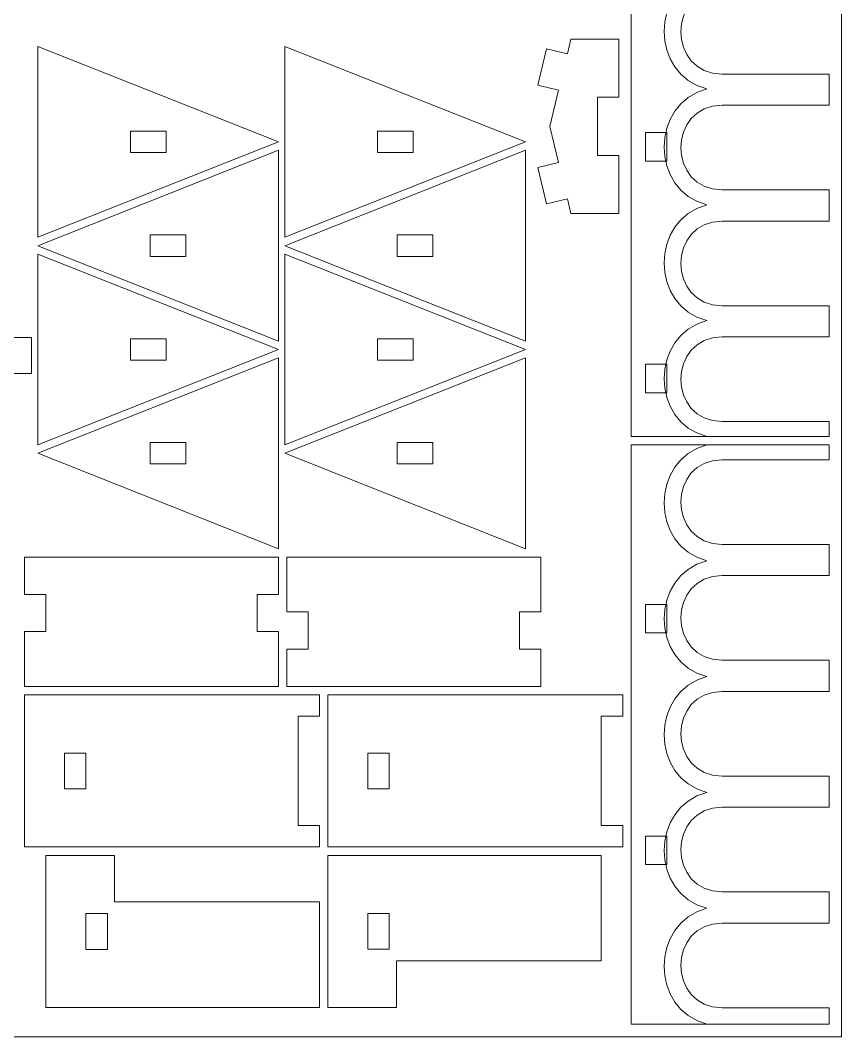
# Model space of a CAD drawing. Header units: millimetres. Extents: x -824 to 903, y -527 to 785.
# Drawn here: x -492.4 to -377.4, y -66 to 76.2 of the extents above; entities that cross this region are included whole.
import ezdxf

# ---------------------------------------------------------------- set-up
doc = ezdxf.new("R2010")
doc.units = ezdxf.units.MM
doc.header["$MEASUREMENT"] = 0
doc.layers.add('Camada 1', color=7, linetype='Continuous')

msp = doc.modelspace()

# ---------------------------------------------------------------- linework, layer by layer
at = {"layer": 'Camada 1', "color": 250, "lineweight": 9}
for points, knots in [([(-377.4349, -66.0493), (-377.4349, -66.0493), (-377.4349, 186.4518), (-377.4349, 186.4518), (-377.4349, 186.4518), (-377.4349, 186.4518), (-599.1031, 186.4518), (-599.1031, 186.4518), (-599.1031, 186.4518), (-599.1031, 186.4518), (-599.1031, -66.0493), (-599.1031, -66.0493), (-599.1031, -66.0493), (-599.1031, -66.0493), (-377.4349, -66.0493), (-377.4349, -66.0493)], [0, 0, 0, 0, 0.2, 0.2, 0.2, 0.2, 0.4, 0.4, 0.4, 0.4, 0.6, 0.6, 0.6, 0.6, 1, 1, 1, 1]), ([(-542.5745, 58.0436), (-542.5745, 58.0436), (-542.5745, 61.0374), (-542.5745, 61.0374), (-542.5745, 61.0374), (-542.5745, 61.0374), (-571.017, 61.0374), (-571.017, 61.0374), (-571.017, 61.0374), (-571.017, 61.0374), (-571.017, 58.0436), (-571.017, 58.0436), (-571.017, 58.0436), (-571.017, 58.0436), (-575.0088, 58.0436), (-575.0088, 58.0436), (-575.0088, 58.0436), (-575.0088, 58.0436), (-575.0088, 61.0374), (-575.0088, 61.0374), (-575.0088, 61.0374), (-575.0088, 61.0374), (-597.3387, 61.0374), (-597.3387, 61.0374), (-597.3387, 61.0374), (-597.3387, 61.0374), (-597.3387, 74.9939), (-597.3387, 74.9939), (-597.3387, 74.9939), (-597.3387, 74.9939), (-575.0088, 74.9939), (-575.0088, 74.9939), (-575.0088, 74.9939), (-575.0088, 74.9939), (-575.0088, 77.9877), (-575.0088, 77.9877), (-575.0088, 77.9877), (-575.0088, 77.9877), (-571.017, 77.9877), (-571.017, 77.9877), (-571.017, 77.9877), (-571.017, 77.9877), (-571.017, 74.9939), (-571.017, 74.9939), (-571.017, 74.9939), (-571.017, 74.9939), (-542.5745, 74.9939), (-542.5745, 74.9939), (-542.5745, 74.9939), (-542.5745, 74.9939), (-542.5745, 77.9877), (-542.5745, 77.9877), (-542.5745, 77.9877), (-542.5745, 77.9877), (-538.5828, 77.9877), (-538.5828, 77.9877), (-538.5828, 77.9877), (-538.5828, 77.9877), (-538.5828, 74.9939), (-538.5828, 74.9939), (-538.5828, 74.9939), (-538.5828, 74.9939), (-516.253, 74.9939), (-516.253, 74.9939), (-516.253, 74.9939), (-516.253, 74.9939), (-516.253, 81.8269), (-516.253, 81.8269), (-516.253, 81.8269), (-516.253, 81.8269), (-519.2469, 81.8269), (-519.2469, 81.8269), (-519.2469, 81.8269), (-519.2469, 81.8269), (-519.2469, 84.8208), (-519.2469, 84.8208), (-519.2469, 84.8208), (-519.2469, 84.8208), (-516.253, 84.8208), (-516.253, 84.8208), (-516.253, 84.8208), (-516.253, 84.8208), (-516.253, 88.66), (-516.253, 88.66), (-516.253, 88.66), (-516.253, 88.66), (-522.8128, 88.66), (-522.8128, 88.66), (-522.8128, 88.66), (-522.8128, 88.66), (-519.9902, 91.4826), (-519.9902, 91.4826), (-519.9902, 91.4826), (-519.9902, 91.4826), (-522.107, 93.5995), (-522.107, 93.5995), (-522.107, 93.5995), (-522.107, 93.5995), (-522.8128, 92.8939), (-522.8128, 92.8939), (-522.8128, 92.8939), (-522.8128, 92.8939), (-543.7036, 113.7848), (-543.7036, 113.7848), (-543.7036, 113.7848), (-543.7036, 113.7848), (-537.9478, 119.5406), (-537.9478, 119.5406), (-537.9478, 119.5406), (-537.9478, 119.5406), (-540.0649, 121.6576), (-540.0649, 121.6576), (-540.0649, 121.6576), (-540.0649, 121.6576), (-547.9375, 113.7848), (-547.9375, 113.7848), (-547.9375, 113.7848), (-547.9375, 113.7848), (-551.3911, 117.2382), (-551.3911, 117.2382), (-551.3911, 117.2382), (-551.3911, 117.2382), (-549.2742, 119.355), (-549.2742, 119.355), (-549.2742, 119.355), (-549.2742, 119.355), (-582.5561, 152.6371), (-582.5561, 152.6371), (-582.5561, 152.6371), (-582.5561, 152.6371), (-584.6728, 150.5203), (-584.6728, 150.5203), (-584.6728, 150.5203), (-584.6728, 150.5203), (-588.1264, 153.9737), (-588.1264, 153.9737), (-588.1264, 153.9737), (-588.1264, 153.9737), (-586.0095, 156.0906), (-586.0095, 156.0906), (-586.0095, 156.0906), (-586.0095, 156.0906), (-595.3128, 165.3939), (-595.3128, 165.3939), (-595.3128, 165.3939), (-595.3128, 165.3939), (-578.0452, 182.6613), (-578.0452, 182.6613), (-578.0452, 182.6613), (-578.0452, 182.6613), (-568.7421, 173.3581), (-568.7421, 173.3581), (-568.7421, 173.3581), (-568.7421, 173.3581), (-566.6251, 175.4749), (-566.6251, 175.4749), (-566.6251, 175.4749), (-566.6251, 175.4749), (-563.1716, 172.0216), (-563.1716, 172.0216), (-563.1716, 172.0216), (-563.1716, 172.0216), (-565.2884, 169.9047), (-565.2884, 169.9047), (-565.2884, 169.9047), (-565.2884, 169.9047), (-532.0067, 136.6227), (-532.0067, 136.6227), (-532.0067, 136.6227), (-532.0067, 136.6227), (-529.8898, 138.7394), (-529.8898, 138.7394), (-529.8898, 138.7394), (-529.8898, 138.7394), (-526.4363, 135.2861), (-526.4363, 135.2861), (-526.4363, 135.2861), (-526.4363, 135.2861), (-534.309, 127.4134), (-534.309, 127.4134), (-534.309, 127.4134), (-534.309, 127.4134), (-532.1921, 125.2964), (-532.1921, 125.2964), (-532.1921, 125.2964), (-532.1921, 125.2964), (-526.4363, 131.0522), (-526.4363, 131.0522), (-526.4363, 131.0522), (-526.4363, 131.0522), (-505.5452, 110.1613), (-505.5452, 110.1613), (-505.5452, 110.1613), (-505.5452, 110.1613), (-506.251, 109.4556), (-506.251, 109.4556), (-506.251, 109.4556), (-506.251, 109.4556), (-504.1339, 107.3387), (-504.1339, 107.3387), (-504.1339, 107.3387), (-504.1339, 107.3387), (-501.3114, 110.1613), (-501.3114, 110.1613), (-501.3114, 110.1613), (-501.3114, 110.1613), (-501.3114, 103.6015), (-501.3114, 103.6015), (-501.3114, 103.6015), (-501.3114, 103.6015), (-497.4722, 103.6015), (-497.4722, 103.6015), (-497.4722, 103.6015), (-497.4722, 103.6015), (-497.4722, 106.5954), (-497.4722, 106.5954), (-497.4722, 106.5954), (-497.4722, 106.5954), (-494.4783, 106.5954), (-494.4783, 106.5954), (-494.4783, 106.5954), (-494.4783, 106.5954), (-494.4783, 103.6015), (-494.4783, 103.6015), (-494.4783, 103.6015), (-494.4783, 103.6015), (-487.6452, 103.6015), (-487.6452, 103.6015), (-487.6452, 103.6015), (-487.6452, 103.6015), (-487.6452, 109.7142), (-487.6452, 109.7142), (-487.6452, 109.7142), (-487.6452, 109.7142), (-490.6391, 109.7142), (-490.6391, 109.7142), (-490.6391, 109.7142), (-490.6391, 109.7142), (-490.6391, 113.706), (-490.6391, 113.706), (-490.6391, 113.706), (-490.6391, 113.706), (-487.6452, 113.706), (-487.6452, 113.706), (-487.6452, 113.706), (-487.6452, 113.706), (-487.6452, 142.1484), (-487.6452, 142.1484), (-487.6452, 142.1484), (-487.6452, 142.1484), (-490.6391, 142.1484), (-490.6391, 142.1484), (-490.6391, 142.1484), (-490.6391, 142.1484), (-490.6391, 146.1402), (-490.6391, 146.1402), (-490.6391, 146.1402), (-490.6391, 146.1402), (-487.6452, 146.1402), (-487.6452, 146.1402), (-487.6452, 146.1402), (-487.6452, 146.1402), (-487.6452, 174.5827), (-487.6452, 174.5827), (-487.6452, 174.5827), (-487.6452, 174.5827), (-490.6391, 174.5827), (-490.6391, 174.5827), (-490.6391, 174.5827), (-490.6391, 174.5827), (-490.6391, 178.5744), (-490.6391, 178.5744), (-490.6391, 178.5744), (-490.6391, 178.5744), (-487.6452, 178.5744), (-487.6452, 178.5744), (-487.6452, 178.5744), (-487.6452, 178.5744), (-487.6452, 184.6871), (-487.6452, 184.6871), (-487.6452, 184.6871), (-487.6452, 184.6871), (-473.9792, 184.6871), (-473.9792, 184.6871), (-473.9792, 184.6871), (-473.9792, 184.6871), (-473.9792, 178.5744), (-473.9792, 178.5744), (-473.9792, 178.5744), (-473.9792, 178.5744), (-470.9854, 178.5744), (-470.9854, 178.5744), (-470.9854, 178.5744), (-470.9854, 178.5744), (-470.9854, 174.5827), (-470.9854, 174.5827), (-470.9854, 174.5827), (-470.9854, 174.5827), (-473.9792, 174.5827), (-473.9792, 174.5827), (-473.9792, 174.5827), (-473.9792, 174.5827), (-473.9792, 146.1402), (-473.9792, 146.1402), (-473.9792, 146.1402), (-473.9792, 146.1402), (-470.9854, 146.1402), (-470.9854, 146.1402), (-470.9854, 146.1402), (-470.9854, 146.1402), (-470.9854, 142.1484), (-470.9854, 142.1484), (-470.9854, 142.1484), (-470.9854, 142.1484), (-473.9792, 142.1484), (-473.9792, 142.1484), (-473.9792, 142.1484), (-473.9792, 142.1484), (-473.9792, 113.706), (-473.9792, 113.706), (-473.9792, 113.706), (-473.9792, 113.706), (-470.9854, 113.706), (-470.9854, 113.706), (-470.9854, 113.706), (-470.9854, 113.706), (-470.9854, 109.7142), (-470.9854, 109.7142), (-470.9854, 109.7142), (-470.9854, 109.7142), (-473.9792, 109.7142), (-473.9792, 109.7142), (-473.9792, 109.7142), (-473.9792, 109.7142), (-473.9792, 87.3844), (-473.9792, 87.3844), (-473.9792, 87.3844), (-473.9792, 87.3844), (-500.0358, 87.3844), (-500.0358, 87.3844), (-500.0358, 87.3844), (-500.0358, 87.3844), (-500.0358, 61.0374), (-500.0358, 61.0374), (-500.0358, 61.0374), (-500.0358, 61.0374), (-506.1487, 61.0374), (-506.1487, 61.0374), (-506.1487, 61.0374), (-506.1487, 61.0374), (-506.1487, 58.0436), (-506.1487, 58.0436), (-506.1487, 58.0436), (-506.1487, 58.0436), (-510.1403, 58.0436), (-510.1403, 58.0436), (-510.1403, 58.0436), (-510.1403, 58.0436), (-510.1403, 61.0374), (-510.1403, 61.0374), (-510.1403, 61.0374), (-510.1403, 61.0374), (-538.5828, 61.0374), (-538.5828, 61.0374), (-538.5828, 61.0374), (-538.5828, 61.0374), (-538.5828, 58.0436), (-538.5828, 58.0436), (-538.5828, 58.0436), (-538.5828, 58.0436), (-542.5745, 58.0436), (-542.5745, 58.0436)], [0, 0, 0, 0, 0.0106383, 0.0106383, 0.0106383, 0.0106383, 0.0212766, 0.0212766, 0.0212766, 0.0212766, 0.03191489, 0.03191489, 0.03191489, 0.03191489, 0.04255319, 0.04255319, 0.04255319, 0.04255319, 0.05319149, 0.05319149, 0.05319149, 0.05319149, 0.06382979, 0.06382979, 0.06382979, 0.06382979, 0.07446809, 0.07446809, 0.07446809, 0.07446809, 0.08510638, 0.08510638, 0.08510638, 0.08510638, 0.09574468, 0.09574468, 0.09574468, 0.09574468, 0.10638298, 0.10638298, 0.10638298, 0.10638298, 0.11702128, 0.11702128, 0.11702128, 0.11702128, 0.12765957, 0.12765957, 0.12765957, 0.12765957, 0.13829787, 0.13829787, 0.13829787, 0.13829787, 0.14893617, 0.14893617, 0.14893617, 0.14893617, 0.15957447, 0.15957447, 0.15957447, 0.15957447, 0.17021277, 0.17021277, 0.17021277, 0.17021277, 0.18085106, 0.18085106, 0.18085106, 0.18085106, 0.19148936, 0.19148936, 0.19148936, 0.19148936, 0.20212766, 0.20212766, 0.20212766, 0.20212766, 0.21276596, 0.21276596, 0.21276596, 0.21276596, 0.22340426, 0.22340426, 0.22340426, 0.22340426, 0.23404255, 0.23404255, 0.23404255, 0.23404255, 0.24468085, 0.24468085, 0.24468085, 0.24468085, 0.25531915, 0.25531915, 0.25531915, 0.25531915, 0.26595745, 0.26595745, 0.26595745, 0.26595745, 0.27659574, 0.27659574, 0.27659574, 0.27659574, 0.28723404, 0.28723404, 0.28723404, 0.28723404, 0.29787234, 0.29787234, 0.29787234, 0.29787234, 0.30851064, 0.30851064, 0.30851064, 0.30851064, 0.31914894, 0.31914894, 0.31914894, 0.31914894, 0.32978723, 0.32978723, 0.32978723, 0.32978723, 0.34042553, 0.34042553, 0.34042553, 0.34042553, 0.35106383, 0.35106383, 0.35106383, 0.35106383, 0.36170213, 0.36170213, 0.36170213, 0.36170213, 0.37234043, 0.37234043, 0.37234043, 0.37234043, 0.38297872, 0.38297872, 0.38297872, 0.38297872, 0.39361702, 0.39361702, 0.39361702, 0.39361702, 0.40425532, 0.40425532, 0.40425532, 0.40425532, 0.41489362, 0.41489362, 0.41489362, 0.41489362, 0.42553191, 0.42553191, 0.42553191, 0.42553191, 0.43617021, 0.43617021, 0.43617021, 0.43617021, 0.44680851, 0.44680851, 0.44680851, 0.44680851, 0.45744681, 0.45744681, 0.45744681, 0.45744681, 0.46808511, 0.46808511, 0.46808511, 0.46808511, 0.4787234, 0.4787234, 0.4787234, 0.4787234, 0.4893617, 0.4893617, 0.4893617, 0.4893617, 0.5, 0.5, 0.5, 0.5, 0.5106383, 0.5106383, 0.5106383, 0.5106383, 0.5212766, 0.5212766, 0.5212766, 0.5212766, 0.53191489, 0.53191489, 0.53191489, 0.53191489, 0.54255319, 0.54255319, 0.54255319, 0.54255319, 0.55319149, 0.55319149, 0.55319149, 0.55319149, 0.56382979, 0.56382979, 0.56382979, 0.56382979, 0.57446809, 0.57446809, 0.57446809, 0.57446809, 0.58510638, 0.58510638, 0.58510638, 0.58510638, 0.59574468, 0.59574468, 0.59574468, 0.59574468, 0.60638298, 0.60638298, 0.60638298, 0.60638298, 0.61702128, 0.61702128, 0.61702128, 0.61702128, 0.62765957, 0.62765957, 0.62765957, 0.62765957, 0.63829787, 0.63829787, 0.63829787, 0.63829787, 0.64893617, 0.64893617, 0.64893617, 0.64893617, 0.65957447, 0.65957447, 0.65957447, 0.65957447, 0.67021277, 0.67021277, 0.67021277, 0.67021277, 0.68085106, 0.68085106, 0.68085106, 0.68085106, 0.69148936, 0.69148936, 0.69148936, 0.69148936, 0.70212766, 0.70212766, 0.70212766, 0.70212766, 0.71276596, 0.71276596, 0.71276596, 0.71276596, 0.72340426, 0.72340426, 0.72340426, 0.72340426, 0.73404255, 0.73404255, 0.73404255, 0.73404255, 0.74468085, 0.74468085, 0.74468085, 0.74468085, 0.75531915, 0.75531915, 0.75531915, 0.75531915, 0.76595745, 0.76595745, 0.76595745, 0.76595745, 0.77659574, 0.77659574, 0.77659574, 0.77659574, 0.78723404, 0.78723404, 0.78723404, 0.78723404, 0.79787234, 0.79787234, 0.79787234, 0.79787234, 0.80851064, 0.80851064, 0.80851064, 0.80851064, 0.81914894, 0.81914894, 0.81914894, 0.81914894, 0.82978723, 0.82978723, 0.82978723, 0.82978723, 0.84042553, 0.84042553, 0.84042553, 0.84042553, 0.85106383, 0.85106383, 0.85106383, 0.85106383, 0.86170213, 0.86170213, 0.86170213, 0.86170213, 0.87234043, 0.87234043, 0.87234043, 0.87234043, 0.88297872, 0.88297872, 0.88297872, 0.88297872, 0.89361702, 0.89361702, 0.89361702, 0.89361702, 0.90425532, 0.90425532, 0.90425532, 0.90425532, 0.91489362, 0.91489362, 0.91489362, 0.91489362, 0.92553191, 0.92553191, 0.92553191, 0.92553191, 0.93617021, 0.93617021, 0.93617021, 0.93617021, 0.94680851, 0.94680851, 0.94680851, 0.94680851, 0.95744681, 0.95744681, 0.95744681, 0.95744681, 0.96808511, 0.96808511, 0.96808511, 0.96808511, 0.9787234, 0.9787234, 0.9787234, 0.9787234, 1, 1, 1, 1]), ([(-394.1684, 31.9107), (-394.1684, 31.9107), (-379.1994, 31.9107), (-379.1994, 31.9107), (-379.1994, 31.9107), (-379.1994, 31.9107), (-379.1994, 36.2768), (-379.1994, 36.2768), (-379.1994, 36.2768), (-379.1994, 36.2768), (-394.1684, 36.2768), (-394.1684, 36.2768), (-394.1684, 36.2768), (-401.843, 36.2768), (-401.8426, 48.1277), (-394.1684, 48.1277), (-394.1684, 48.1277), (-394.1684, 48.1277), (-379.1994, 48.1277), (-379.1994, 48.1277), (-379.1994, 48.1277), (-379.1994, 48.1277), (-379.1994, 52.4939), (-379.1994, 52.4939), (-379.1994, 52.4939), (-379.1994, 52.4939), (-394.1684, 52.4939), (-394.1684, 52.4939), (-394.1684, 52.4939), (-401.8429, 52.4939), (-401.8429, 64.3449), (-394.1684, 64.3449), (-394.1684, 64.3449), (-394.1684, 64.3449), (-379.1994, 64.3449), (-379.1994, 64.3449), (-379.1994, 64.3449), (-379.1994, 64.3449), (-379.1994, 68.711), (-379.1994, 68.711), (-379.1994, 68.711), (-379.1994, 68.711), (-394.1684, 68.711), (-394.1684, 68.711), (-394.1684, 68.711), (-401.8428, 68.711), (-401.8429, 80.562), (-394.1684, 80.562), (-394.1684, 80.562), (-394.1684, 80.562), (-379.1994, 80.562), (-379.1994, 80.562), (-379.1994, 80.562), (-379.1994, 80.562), (-379.1994, 84.9282), (-379.1994, 84.9282), (-379.1994, 84.9282), (-379.1994, 84.9282), (-394.1684, 84.9282), (-394.1684, 84.9282), (-394.1684, 84.9282), (-401.843, 84.9282), (-401.8426, 96.7791), (-394.1684, 96.7791), (-394.1684, 96.7791), (-394.1684, 96.7791), (-379.1994, 96.7791), (-379.1994, 96.7791), (-379.1994, 96.7791), (-379.1994, 96.7791), (-379.1994, 99.0662), (-379.1994, 99.0662), (-379.1994, 99.0662), (-379.1994, 99.0662), (-406.8961, 99.0662), (-406.8961, 99.0662), (-406.8961, 99.0662), (-406.8961, 99.0662), (-406.8961, 17.9806), (-406.8961, 17.9806), (-406.8961, 17.9806), (-406.8961, 17.9806), (-379.1994, 17.9806), (-379.1994, 17.9806), (-379.1994, 17.9806), (-379.1994, 17.9806), (-379.1994, 20.0597), (-379.1994, 20.0597), (-379.1994, 20.0597), (-379.1994, 20.0597), (-394.1684, 20.0597), (-394.1684, 20.0597), (-394.1684, 20.0597), (-401.8428, 20.0597), (-401.8428, 31.9107), (-394.1684, 31.9107)], [0, 0, 0, 0, 0.04, 0.04, 0.04, 0.04, 0.08, 0.08, 0.08, 0.08, 0.12, 0.12, 0.12, 0.12, 0.16, 0.16, 0.16, 0.16, 0.2, 0.2, 0.2, 0.2, 0.24, 0.24, 0.24, 0.24, 0.28, 0.28, 0.28, 0.28, 0.32, 0.32, 0.32, 0.32, 0.36, 0.36, 0.36, 0.36, 0.4, 0.4, 0.4, 0.4, 0.44, 0.44, 0.44, 0.44, 0.48, 0.48, 0.48, 0.48, 0.52, 0.52, 0.52, 0.52, 0.56, 0.56, 0.56, 0.56, 0.6, 0.6, 0.6, 0.6, 0.64, 0.64, 0.64, 0.64, 0.68, 0.68, 0.68, 0.68, 0.72, 0.72, 0.72, 0.72, 0.76, 0.76, 0.76, 0.76, 0.8, 0.8, 0.8, 0.8, 0.84, 0.84, 0.84, 0.84, 0.88, 0.88, 0.88, 0.88, 0.92, 0.92, 0.92, 0.92, 1, 1, 1, 1]), ([(-489.9084, 72.5754), (-489.9084, 72.5754), (-489.9084, 45.8647), (-489.9084, 45.8647), (-489.9084, 45.8647), (-489.9084, 45.8647), (-456.2364, 59.22), (-456.2364, 59.22), (-456.2364, 59.22), (-456.2364, 59.22), (-489.9084, 72.5754), (-489.9084, 72.5754)], [0, 0, 0, 0, 0.25, 0.25, 0.25, 0.25, 0.5, 0.5, 0.5, 0.5, 1, 1, 1, 1]), ([(-455.353, 72.5754), (-455.353, 72.5754), (-455.353, 45.8647), (-455.353, 45.8647), (-455.353, 45.8647), (-455.353, 45.8647), (-421.681, 59.22), (-421.681, 59.22), (-421.681, 59.22), (-421.681, 59.22), (-455.353, 72.5754), (-455.353, 72.5754)], [0, 0, 0, 0, 0.25, 0.25, 0.25, 0.25, 0.5, 0.5, 0.5, 0.5, 1, 1, 1, 1]), ([(-408.6189, 73.5988), (-408.6189, 73.5988), (-408.6189, 65.4588), (-408.6189, 65.4588), (-408.6189, 65.4588), (-408.6189, 65.4588), (-411.6126, 65.4589), (-411.6126, 65.4589), (-411.6126, 65.4589), (-411.6126, 65.4589), (-411.6126, 57.3189), (-411.6126, 57.3189), (-411.6126, 57.3189), (-411.6126, 57.3189), (-408.6189, 57.3189), (-408.6189, 57.3189), (-408.6189, 57.3189), (-408.6189, 57.3189), (-408.6189, 49.1789), (-408.6189, 49.1789), (-408.6189, 49.1789), (-412.4857, 49.1789), (-413.431, 49.1789), (-415.3139, 49.1789), (-415.3139, 49.1789), (-415.3139, 49.1789), (-415.8178, 51.253), (-415.8178, 51.253), (-415.8178, 51.253), (-415.8178, 51.253), (-418.727, 50.5462), (-418.727, 50.5462), (-418.727, 50.5462), (-418.727, 50.5462), (-419.9582, 55.6142), (-419.9582, 55.6142), (-419.9582, 55.6142), (-419.9582, 55.6142), (-417.049, 56.3209), (-417.049, 56.3209), (-417.049, 56.3209), (-417.049, 56.3209), (-418.2802, 61.3888), (-418.2802, 61.3888), (-418.2802, 61.3888), (-418.2802, 61.3888), (-417.049, 66.4568), (-417.049, 66.4568), (-417.049, 66.4568), (-417.049, 66.4568), (-419.9582, 67.1635), (-419.9582, 67.1635), (-419.9582, 67.1635), (-419.9582, 67.1635), (-418.727, 72.2314), (-418.727, 72.2314), (-418.727, 72.2314), (-418.727, 72.2314), (-415.8177, 71.5247), (-415.8177, 71.5247), (-415.8177, 71.5247), (-415.8177, 71.5247), (-415.3138, 73.5988), (-415.3138, 73.5988), (-415.3138, 73.5988), (-413.4269, 73.5988), (-412.4992, 73.5988), (-408.6189, 73.5988)], [0, 0, 0, 0, 0.05555556, 0.05555556, 0.05555556, 0.05555556, 0.11111111, 0.11111111, 0.11111111, 0.11111111, 0.16666667, 0.16666667, 0.16666667, 0.16666667, 0.22222222, 0.22222222, 0.22222222, 0.22222222, 0.27777778, 0.27777778, 0.27777778, 0.27777778, 0.33333333, 0.33333333, 0.33333333, 0.33333333, 0.38888889, 0.38888889, 0.38888889, 0.38888889, 0.44444444, 0.44444444, 0.44444444, 0.44444444, 0.5, 0.5, 0.5, 0.5, 0.55555556, 0.55555556, 0.55555556, 0.55555556, 0.61111111, 0.61111111, 0.61111111, 0.61111111, 0.66666667, 0.66666667, 0.66666667, 0.66666667, 0.72222222, 0.72222222, 0.72222222, 0.72222222, 0.77777778, 0.77777778, 0.77777778, 0.77777778, 0.83333333, 0.83333333, 0.83333333, 0.83333333, 0.88888889, 0.88888889, 0.88888889, 0.88888889, 1, 1, 1, 1]), ([(-476.9354, 60.7169), (-476.9354, 60.7169), (-476.9354, 57.7232), (-476.9354, 57.7232), (-476.9354, 57.7232), (-476.9354, 57.7232), (-471.9456, 57.7232), (-471.9456, 57.7232), (-471.9456, 57.7232), (-471.9456, 57.7232), (-471.9456, 60.7169), (-471.9456, 60.7169), (-471.9456, 60.7169), (-471.9456, 60.7169), (-476.9354, 60.7169), (-476.9354, 60.7169)], [0, 0, 0, 0, 0.2, 0.2, 0.2, 0.2, 0.4, 0.4, 0.4, 0.4, 0.6, 0.6, 0.6, 0.6, 1, 1, 1, 1]), ([(-442.3799, 60.7169), (-442.3799, 60.7169), (-442.3799, 57.7232), (-442.3799, 57.7232), (-442.3799, 57.7232), (-442.3799, 57.7232), (-437.3902, 57.7232), (-437.3902, 57.7232), (-437.3902, 57.7232), (-437.3902, 57.7232), (-437.3902, 60.7169), (-437.3902, 60.7169), (-437.3902, 60.7169), (-437.3902, 60.7169), (-442.3799, 60.7169), (-442.3799, 60.7169)], [0, 0, 0, 0, 0.2, 0.2, 0.2, 0.2, 0.4, 0.4, 0.4, 0.4, 0.6, 0.6, 0.6, 0.6, 1, 1, 1, 1]), ([(-401.9064, 60.5193), (-401.9064, 60.5193), (-404.9002, 60.5193), (-404.9002, 60.5193), (-404.9002, 60.5193), (-404.9002, 60.5193), (-404.9002, 56.5275), (-404.9002, 56.5275), (-404.9002, 56.5275), (-404.9002, 56.5275), (-401.9064, 56.5275), (-401.9064, 56.5275), (-401.9064, 56.5275), (-401.9064, 56.5275), (-401.9064, 60.5193), (-401.9064, 60.5193)], [0, 0, 0, 0, 0.2, 0.2, 0.2, 0.2, 0.4, 0.4, 0.4, 0.4, 0.6, 0.6, 0.6, 0.6, 1, 1, 1, 1]), ([(-548.1941, 26.8262), (-548.1941, 26.8262), (-545.2002, 26.8262), (-545.2002, 26.8262), (-545.2002, 26.8262), (-545.2002, 26.8262), (-545.2002, 18.6727), (-545.2002, 18.6727), (-545.2002, 18.6727), (-545.2002, 18.6727), (-539.4519, 12.9244), (-539.4519, 12.9244), (-539.4519, 12.9244), (-539.4519, 12.9244), (-541.5689, 10.8075), (-541.5689, 10.8075), (-541.5689, 10.8075), (-541.5689, 10.8075), (-538.0235, 7.2621), (-538.0235, 7.2621), (-538.0235, 7.2621), (-538.0235, 7.2621), (-535.9065, 9.379), (-535.9065, 9.379), (-535.9065, 9.379), (-535.9065, 9.379), (-530.1411, 3.6135), (-530.1411, 3.6135), (-530.1411, 3.6135), (-530.1411, 3.6135), (-522.0118, 3.6135), (-522.0118, 3.6135), (-522.0118, 3.6135), (-522.0118, 3.6135), (-522.0118, 0.6197), (-522.0118, 0.6197), (-522.0118, 0.6197), (-522.0118, 0.6197), (-516.9978, 0.6197), (-516.9978, 0.6197), (-516.9978, 0.6197), (-516.9978, 0.6197), (-516.9978, 3.6135), (-516.9978, 3.6135), (-516.9978, 3.6135), (-516.9978, 3.6135), (-508.8443, 3.6135), (-508.8443, 3.6135), (-508.8443, 3.6135), (-508.8443, 3.6135), (-503.0961, 9.3619), (-503.0961, 9.3619), (-503.0961, 9.3619), (-503.0961, 9.3619), (-500.9791, 7.2449), (-500.9791, 7.2449), (-500.9791, 7.2449), (-500.9791, 7.2449), (-497.4337, 10.7903), (-497.4337, 10.7903), (-497.4337, 10.7903), (-497.4337, 10.7903), (-499.5508, 12.9073), (-499.5508, 12.9073), (-499.5508, 12.9073), (-499.5508, 12.9073), (-493.7852, 18.6727), (-493.7852, 18.6727), (-493.7852, 18.6727), (-493.7852, 18.6727), (-493.7852, 26.802), (-493.7852, 26.802), (-493.7852, 26.802), (-493.7852, 26.802), (-490.7915, 26.802), (-490.7915, 26.802), (-490.7915, 26.802), (-490.7915, 26.802), (-490.7915, 31.8159), (-490.7915, 31.8159), (-490.7915, 31.8159), (-490.7915, 31.8159), (-493.7852, 31.8159), (-493.7852, 31.8159), (-493.7852, 31.8159), (-493.7852, 31.8159), (-493.7852, 39.9694), (-493.7852, 39.9694), (-493.7852, 39.9694), (-493.7852, 39.9694), (-499.5335, 45.7176), (-499.5335, 45.7176), (-499.5335, 45.7176), (-499.5335, 45.7176), (-497.4167, 47.8347), (-497.4167, 47.8347), (-497.4167, 47.8347), (-497.4167, 47.8347), (-500.9621, 51.3801), (-500.9621, 51.3801), (-500.9621, 51.3801), (-500.9621, 51.3801), (-503.0789, 49.263), (-503.0789, 49.263), (-503.0789, 49.263), (-503.0789, 49.263), (-508.8443, 55.0284), (-508.8443, 55.0284), (-508.8443, 55.0284), (-508.8443, 55.0284), (-516.9736, 55.0284), (-516.9736, 55.0284), (-516.9736, 55.0284), (-516.9736, 55.0284), (-516.9736, 58.0223), (-516.9736, 58.0223), (-516.9736, 58.0223), (-516.9736, 58.0223), (-521.9876, 58.0223), (-521.9876, 58.0223), (-521.9876, 58.0223), (-521.9876, 58.0223), (-521.9876, 55.0284), (-521.9876, 55.0284), (-521.9876, 55.0284), (-521.9876, 55.0284), (-530.1411, 55.0284), (-530.1411, 55.0284), (-530.1411, 55.0284), (-530.1411, 55.0284), (-535.8894, 49.2802), (-535.8894, 49.2802), (-535.8894, 49.2802), (-535.8894, 49.2802), (-538.0063, 51.3972), (-538.0063, 51.3972), (-538.0063, 51.3972), (-538.0063, 51.3972), (-541.5517, 47.8517), (-541.5517, 47.8517), (-541.5517, 47.8517), (-541.5517, 47.8517), (-539.4348, 45.7348), (-539.4348, 45.7348), (-539.4348, 45.7348), (-539.4348, 45.7348), (-545.2002, 39.9694), (-545.2002, 39.9694), (-545.2002, 39.9694), (-545.2002, 39.9694), (-545.2002, 31.8402), (-545.2002, 31.8402), (-545.2002, 31.8402), (-545.2002, 31.8402), (-548.1941, 31.8402), (-548.1941, 31.8402), (-548.1941, 31.8402), (-548.1941, 31.8402), (-548.1941, 26.8262), (-548.1941, 26.8262)], [0, 0, 0, 0, 0.02439024, 0.02439024, 0.02439024, 0.02439024, 0.04878049, 0.04878049, 0.04878049, 0.04878049, 0.07317073, 0.07317073, 0.07317073, 0.07317073, 0.09756098, 0.09756098, 0.09756098, 0.09756098, 0.12195122, 0.12195122, 0.12195122, 0.12195122, 0.14634146, 0.14634146, 0.14634146, 0.14634146, 0.17073171, 0.17073171, 0.17073171, 0.17073171, 0.19512195, 0.19512195, 0.19512195, 0.19512195, 0.2195122, 0.2195122, 0.2195122, 0.2195122, 0.24390244, 0.24390244, 0.24390244, 0.24390244, 0.26829268, 0.26829268, 0.26829268, 0.26829268, 0.29268293, 0.29268293, 0.29268293, 0.29268293, 0.31707317, 0.31707317, 0.31707317, 0.31707317, 0.34146341, 0.34146341, 0.34146341, 0.34146341, 0.36585366, 0.36585366, 0.36585366, 0.36585366, 0.3902439, 0.3902439, 0.3902439, 0.3902439, 0.41463415, 0.41463415, 0.41463415, 0.41463415, 0.43902439, 0.43902439, 0.43902439, 0.43902439, 0.46341463, 0.46341463, 0.46341463, 0.46341463, 0.48780488, 0.48780488, 0.48780488, 0.48780488, 0.51219512, 0.51219512, 0.51219512, 0.51219512, 0.53658537, 0.53658537, 0.53658537, 0.53658537, 0.56097561, 0.56097561, 0.56097561, 0.56097561, 0.58536585, 0.58536585, 0.58536585, 0.58536585, 0.6097561, 0.6097561, 0.6097561, 0.6097561, 0.63414634, 0.63414634, 0.63414634, 0.63414634, 0.65853659, 0.65853659, 0.65853659, 0.65853659, 0.68292683, 0.68292683, 0.68292683, 0.68292683, 0.70731707, 0.70731707, 0.70731707, 0.70731707, 0.73170732, 0.73170732, 0.73170732, 0.73170732, 0.75609756, 0.75609756, 0.75609756, 0.75609756, 0.7804878, 0.7804878, 0.7804878, 0.7804878, 0.80487805, 0.80487805, 0.80487805, 0.80487805, 0.82926829, 0.82926829, 0.82926829, 0.82926829, 0.85365854, 0.85365854, 0.85365854, 0.85365854, 0.87804878, 0.87804878, 0.87804878, 0.87804878, 0.90243902, 0.90243902, 0.90243902, 0.90243902, 0.92682927, 0.92682927, 0.92682927, 0.92682927, 0.95121951, 0.95121951, 0.95121951, 0.95121951, 1, 1, 1, 1]), ([(-456.2364, 58.0436), (-456.2364, 58.0436), (-456.2364, 31.3329), (-456.2364, 31.3329), (-456.2364, 31.3329), (-456.2364, 31.3329), (-489.9084, 44.6882), (-489.9084, 44.6882), (-489.9084, 44.6882), (-489.9084, 44.6882), (-456.2364, 58.0436), (-456.2364, 58.0436)], [0, 0, 0, 0, 0.25, 0.25, 0.25, 0.25, 0.5, 0.5, 0.5, 0.5, 1, 1, 1, 1]), ([(-421.681, 58.0436), (-421.681, 58.0436), (-421.681, 31.3329), (-421.681, 31.3329), (-421.681, 31.3329), (-421.681, 31.3329), (-455.353, 44.6882), (-455.353, 44.6882), (-455.353, 44.6882), (-455.353, 44.6882), (-421.681, 58.0436), (-421.681, 58.0436)], [0, 0, 0, 0, 0.25, 0.25, 0.25, 0.25, 0.5, 0.5, 0.5, 0.5, 1, 1, 1, 1]), ([(-469.2095, 46.1852), (-469.2095, 46.1852), (-469.2095, 43.1914), (-469.2095, 43.1914), (-469.2095, 43.1914), (-469.2095, 43.1914), (-474.1992, 43.1914), (-474.1992, 43.1914), (-474.1992, 43.1914), (-474.1992, 43.1914), (-474.1992, 46.1852), (-474.1992, 46.1852), (-474.1992, 46.1852), (-474.1992, 46.1852), (-469.2095, 46.1852), (-469.2095, 46.1852)], [0, 0, 0, 0, 0.2, 0.2, 0.2, 0.2, 0.4, 0.4, 0.4, 0.4, 0.6, 0.6, 0.6, 0.6, 1, 1, 1, 1]), ([(-434.6541, 46.1852), (-434.6541, 46.1852), (-434.6541, 43.1914), (-434.6541, 43.1914), (-434.6541, 43.1914), (-434.6541, 43.1914), (-439.6438, 43.1914), (-439.6438, 43.1914), (-439.6438, 43.1914), (-439.6438, 43.1914), (-439.6438, 46.1852), (-439.6438, 46.1852), (-439.6438, 46.1852), (-439.6438, 46.1852), (-434.6541, 46.1852), (-434.6541, 46.1852)], [0, 0, 0, 0, 0.2, 0.2, 0.2, 0.2, 0.4, 0.4, 0.4, 0.4, 0.6, 0.6, 0.6, 0.6, 1, 1, 1, 1]), ([(-489.9084, 43.5119), (-489.9084, 43.5119), (-489.9084, 16.8012), (-489.9084, 16.8012), (-489.9084, 16.8012), (-489.9084, 16.8012), (-456.2364, 30.1564), (-456.2364, 30.1564), (-456.2364, 30.1564), (-456.2364, 30.1564), (-489.9084, 43.5119), (-489.9084, 43.5119)], [0, 0, 0, 0, 0.25, 0.25, 0.25, 0.25, 0.5, 0.5, 0.5, 0.5, 1, 1, 1, 1]), ([(-455.353, 43.5119), (-455.353, 43.5119), (-455.353, 16.8012), (-455.353, 16.8012), (-455.353, 16.8012), (-455.353, 16.8012), (-421.681, 30.1564), (-421.681, 30.1564), (-421.681, 30.1564), (-421.681, 30.1564), (-455.353, 43.5119), (-455.353, 43.5119)], [0, 0, 0, 0, 0.25, 0.25, 0.25, 0.25, 0.5, 0.5, 0.5, 0.5, 1, 1, 1, 1]), ([(-476.9354, 31.6534), (-476.9354, 31.6534), (-476.9354, 28.6596), (-476.9354, 28.6596), (-476.9354, 28.6596), (-476.9354, 28.6596), (-471.9456, 28.6596), (-471.9456, 28.6596), (-471.9456, 28.6596), (-471.9456, 28.6596), (-471.9456, 31.6534), (-471.9456, 31.6534), (-471.9456, 31.6534), (-471.9456, 31.6534), (-476.9354, 31.6534), (-476.9354, 31.6534)], [0, 0, 0, 0, 0.2, 0.2, 0.2, 0.2, 0.4, 0.4, 0.4, 0.4, 0.6, 0.6, 0.6, 0.6, 1, 1, 1, 1]), ([(-442.3799, 31.6534), (-442.3799, 31.6534), (-442.3799, 28.6596), (-442.3799, 28.6596), (-442.3799, 28.6596), (-442.3799, 28.6596), (-437.3902, 28.6596), (-437.3902, 28.6596), (-437.3902, 28.6596), (-437.3902, 28.6596), (-437.3902, 31.6534), (-437.3902, 31.6534), (-437.3902, 31.6534), (-437.3902, 31.6534), (-442.3799, 31.6534), (-442.3799, 31.6534)], [0, 0, 0, 0, 0.2, 0.2, 0.2, 0.2, 0.4, 0.4, 0.4, 0.4, 0.6, 0.6, 0.6, 0.6, 1, 1, 1, 1]), ([(-456.2364, 28.9801), (-456.2364, 28.9801), (-456.2364, 2.2694), (-456.2364, 2.2694), (-456.2364, 2.2694), (-456.2364, 2.2694), (-489.9084, 15.6247), (-489.9084, 15.6247), (-489.9084, 15.6247), (-489.9084, 15.6247), (-456.2364, 28.9801), (-456.2364, 28.9801)], [0, 0, 0, 0, 0.25, 0.25, 0.25, 0.25, 0.5, 0.5, 0.5, 0.5, 1, 1, 1, 1]), ([(-421.681, 28.9801), (-421.681, 28.9801), (-421.681, 2.2694), (-421.681, 2.2694), (-421.681, 2.2694), (-421.681, 2.2694), (-455.353, 15.6247), (-455.353, 15.6247), (-455.353, 15.6247), (-455.353, 15.6247), (-421.681, 28.9801), (-421.681, 28.9801)], [0, 0, 0, 0, 0.25, 0.25, 0.25, 0.25, 0.5, 0.5, 0.5, 0.5, 1, 1, 1, 1]), ([(-401.9064, 28.085), (-401.9064, 28.085), (-404.9002, 28.085), (-404.9002, 28.085), (-404.9002, 28.085), (-404.9002, 28.085), (-404.9002, 24.0933), (-404.9002, 24.0933), (-404.9002, 24.0933), (-404.9002, 24.0933), (-401.9064, 24.0933), (-401.9064, 24.0933), (-401.9064, 24.0933), (-401.9064, 24.0933), (-401.9064, 28.085), (-401.9064, 28.085)], [0, 0, 0, 0, 0.2, 0.2, 0.2, 0.2, 0.4, 0.4, 0.4, 0.4, 0.6, 0.6, 0.6, 0.6, 1, 1, 1, 1]), ([(-469.2095, 17.1216), (-469.2095, 17.1216), (-469.2095, 14.1279), (-469.2095, 14.1279), (-469.2095, 14.1279), (-469.2095, 14.1279), (-474.1992, 14.1279), (-474.1992, 14.1279), (-474.1992, 14.1279), (-474.1992, 14.1279), (-474.1992, 17.1216), (-474.1992, 17.1216), (-474.1992, 17.1216), (-474.1992, 17.1216), (-469.2095, 17.1216), (-469.2095, 17.1216)], [0, 0, 0, 0, 0.2, 0.2, 0.2, 0.2, 0.4, 0.4, 0.4, 0.4, 0.6, 0.6, 0.6, 0.6, 1, 1, 1, 1]), ([(-434.6541, 17.1216), (-434.6541, 17.1216), (-434.6541, 14.1279), (-434.6541, 14.1279), (-434.6541, 14.1279), (-434.6541, 14.1279), (-439.6438, 14.1279), (-439.6438, 14.1279), (-439.6438, 14.1279), (-439.6438, 14.1279), (-439.6438, 17.1216), (-439.6438, 17.1216), (-439.6438, 17.1216), (-439.6438, 17.1216), (-434.6541, 17.1216), (-434.6541, 17.1216)], [0, 0, 0, 0, 0.2, 0.2, 0.2, 0.2, 0.4, 0.4, 0.4, 0.4, 0.6, 0.6, 0.6, 0.6, 1, 1, 1, 1]), ([(-394.1684, -13.346), (-394.1684, -13.346), (-379.1994, -13.346), (-379.1994, -13.346), (-379.1994, -13.346), (-379.1994, -13.346), (-379.1994, -17.7123), (-379.1994, -17.7123), (-379.1994, -17.7123), (-379.1994, -17.7123), (-394.1684, -17.7123), (-394.1684, -17.7123), (-394.1684, -17.7123), (-401.8428, -17.7123), (-401.8429, -29.5632), (-394.1684, -29.5632), (-394.1684, -29.5632), (-394.1684, -29.5632), (-379.1994, -29.5632), (-379.1994, -29.5632), (-379.1994, -29.5632), (-379.1994, -29.5632), (-379.1994, -33.9293), (-379.1994, -33.9293), (-379.1994, -33.9293), (-379.1994, -33.9293), (-394.1684, -33.9293), (-394.1684, -33.9293), (-394.1684, -33.9293), (-401.8425, -33.9293), (-401.843, -45.7803), (-394.1684, -45.7803), (-394.1684, -45.7803), (-394.1684, -45.7803), (-379.1994, -45.7803), (-379.1994, -45.7803), (-379.1994, -45.7803), (-379.1994, -45.7803), (-379.1994, -50.1465), (-379.1994, -50.1465), (-379.1994, -50.1465), (-379.1994, -50.1465), (-394.1684, -50.1465), (-394.1684, -50.1465), (-394.1684, -50.1465), (-401.8428, -50.1465), (-401.8429, -61.9974), (-394.1684, -61.9974), (-394.1684, -61.9974), (-394.1684, -61.9974), (-379.1994, -61.9974), (-379.1994, -61.9974), (-379.1994, -61.9974), (-379.1994, -61.9974), (-379.1994, -64.2845), (-379.1994, -64.2845), (-379.1994, -64.2845), (-379.1994, -64.2845), (-406.8961, -64.2845), (-406.8961, -64.2845), (-406.8961, -64.2845), (-406.8961, -64.2845), (-406.8961, 16.801), (-406.8961, 16.801), (-406.8961, 16.801), (-406.8961, 16.801), (-379.1994, 16.801), (-379.1994, 16.801), (-379.1994, 16.801), (-379.1994, 16.801), (-379.1994, 14.722), (-379.1994, 14.722), (-379.1994, 14.722), (-379.1994, 14.722), (-394.1684, 14.722), (-394.1684, 14.722), (-394.1684, 14.722), (-401.8426, 14.722), (-401.8429, 2.871), (-394.1684, 2.871), (-394.1684, 2.871), (-394.1684, 2.871), (-379.1994, 2.871), (-379.1994, 2.871), (-379.1994, 2.871), (-379.1994, 2.871), (-379.1994, -1.4951), (-379.1994, -1.4951), (-379.1994, -1.4951), (-379.1994, -1.4951), (-394.1684, -1.4951), (-394.1684, -1.4951), (-394.1684, -1.4951), (-401.8431, -1.4951), (-401.8424, -13.346), (-394.1684, -13.346)], [0, 0, 0, 0, 0.04, 0.04, 0.04, 0.04, 0.08, 0.08, 0.08, 0.08, 0.12, 0.12, 0.12, 0.12, 0.16, 0.16, 0.16, 0.16, 0.2, 0.2, 0.2, 0.2, 0.24, 0.24, 0.24, 0.24, 0.28, 0.28, 0.28, 0.28, 0.32, 0.32, 0.32, 0.32, 0.36, 0.36, 0.36, 0.36, 0.4, 0.4, 0.4, 0.4, 0.44, 0.44, 0.44, 0.44, 0.48, 0.48, 0.48, 0.48, 0.52, 0.52, 0.52, 0.52, 0.56, 0.56, 0.56, 0.56, 0.6, 0.6, 0.6, 0.6, 0.64, 0.64, 0.64, 0.64, 0.68, 0.68, 0.68, 0.68, 0.72, 0.72, 0.72, 0.72, 0.76, 0.76, 0.76, 0.76, 0.8, 0.8, 0.8, 0.8, 0.84, 0.84, 0.84, 0.84, 0.88, 0.88, 0.88, 0.88, 0.92, 0.92, 0.92, 0.92, 1, 1, 1, 1]), ([(-491.7669, -17.0187), (-491.7669, -17.0187), (-456.2364, -17.0172), (-456.2364, -17.0172), (-456.2364, -17.0172), (-456.2364, -17.0172), (-456.2357, -9.338), (-456.2357, -9.338), (-456.2357, -9.338), (-456.2357, -9.338), (-459.2295, -9.338), (-459.2295, -9.338), (-459.2295, -9.338), (-459.2295, -9.338), (-459.2288, -4.1231), (-459.2288, -4.1231), (-459.2288, -4.1231), (-459.2288, -4.1231), (-456.235, -4.1232), (-456.235, -4.1232), (-456.235, -4.1232), (-456.235, -4.1232), (-456.2364, 1.0928), (-456.2364, 1.0928), (-456.2364, 1.0928), (-456.2364, 1.0928), (-491.7668, 1.0919), (-491.7668, 1.0919), (-491.7668, 1.0919), (-491.7668, 1.0919), (-491.7671, -4.1231), (-491.7671, -4.1231), (-491.7671, -4.1231), (-491.7671, -4.1231), (-488.7732, -4.1231), (-488.7732, -4.1231), (-488.7732, -4.1231), (-488.7732, -4.1231), (-488.7736, -9.338), (-488.7736, -9.338), (-488.7736, -9.338), (-488.7736, -9.338), (-491.7674, -9.338), (-491.7674, -9.338), (-491.7674, -9.338), (-491.7674, -9.338), (-491.7669, -17.0187), (-491.7669, -17.0187)], [0, 0, 0, 0, 0.07692308, 0.07692308, 0.07692308, 0.07692308, 0.15384615, 0.15384615, 0.15384615, 0.15384615, 0.23076923, 0.23076923, 0.23076923, 0.23076923, 0.30769231, 0.30769231, 0.30769231, 0.30769231, 0.38461538, 0.38461538, 0.38461538, 0.38461538, 0.46153846, 0.46153846, 0.46153846, 0.46153846, 0.53846154, 0.53846154, 0.53846154, 0.53846154, 0.61538462, 0.61538462, 0.61538462, 0.61538462, 0.69230769, 0.69230769, 0.69230769, 0.69230769, 0.76923077, 0.76923077, 0.76923077, 0.76923077, 0.84615385, 0.84615385, 0.84615385, 0.84615385, 1, 1, 1, 1]), ([(-419.5275, -17.0184), (-419.5275, -17.0184), (-455.0582, -17.0188), (-455.0582, -17.0188), (-455.0582, -17.0188), (-455.0582, -17.0188), (-455.0583, -11.8033), (-455.0583, -11.8033), (-455.0583, -11.8033), (-455.0583, -11.8033), (-452.0645, -11.8034), (-452.0645, -11.8034), (-452.0645, -11.8034), (-452.0645, -11.8034), (-452.0648, -6.5879), (-452.0648, -6.5879), (-452.0648, -6.5879), (-452.0648, -6.5879), (-455.0585, -6.5879), (-455.0585, -6.5879), (-455.0585, -6.5879), (-455.0585, -6.5879), (-455.0582, 1.0919), (-455.0582, 1.0919), (-455.0582, 1.0919), (-455.0582, 1.0919), (-419.5275, 1.0917), (-419.5275, 1.0917), (-419.5275, 1.0917), (-419.5275, 1.0917), (-419.5269, -6.5879), (-419.5269, -6.5879), (-419.5269, -6.5879), (-419.5269, -6.5879), (-422.5206, -6.5879), (-422.5206, -6.5879), (-422.5206, -6.5879), (-422.5206, -6.5879), (-422.5201, -11.8033), (-422.5201, -11.8033), (-422.5201, -11.8033), (-422.5201, -11.8033), (-419.5263, -11.8034), (-419.5263, -11.8034), (-419.5263, -11.8034), (-419.5263, -11.8034), (-419.5275, -17.0184), (-419.5275, -17.0184)], [0, 0, 0, 0, 0.07692308, 0.07692308, 0.07692308, 0.07692308, 0.15384615, 0.15384615, 0.15384615, 0.15384615, 0.23076923, 0.23076923, 0.23076923, 0.23076923, 0.30769231, 0.30769231, 0.30769231, 0.30769231, 0.38461538, 0.38461538, 0.38461538, 0.38461538, 0.46153846, 0.46153846, 0.46153846, 0.46153846, 0.53846154, 0.53846154, 0.53846154, 0.53846154, 0.61538462, 0.61538462, 0.61538462, 0.61538462, 0.69230769, 0.69230769, 0.69230769, 0.69230769, 0.76923077, 0.76923077, 0.76923077, 0.76923077, 0.84615385, 0.84615385, 0.84615385, 0.84615385, 1, 1, 1, 1]), ([(-404.9002, -9.5205), (-404.9002, -9.5205), (-401.9064, -9.5205), (-401.9064, -9.5205), (-401.9064, -9.5205), (-401.9064, -9.5205), (-401.9064, -5.5287), (-401.9064, -5.5287), (-401.9064, -5.5287), (-401.9064, -5.5287), (-404.9002, -5.5287), (-404.9002, -5.5287), (-404.9002, -5.5287), (-404.9002, -5.5287), (-404.9002, -9.5205), (-404.9002, -9.5205)], [0, 0, 0, 0, 0.2, 0.2, 0.2, 0.2, 0.4, 0.4, 0.4, 0.4, 0.6, 0.6, 0.6, 0.6, 1, 1, 1, 1]), ([(-453.5017, -36.4983), (-453.5017, -36.4983), (-450.5079, -36.4983), (-450.5079, -36.4983), (-450.5079, -36.4983), (-450.5079, -36.4983), (-450.5079, -39.4921), (-450.5079, -39.4921), (-450.5079, -39.4921), (-450.5079, -39.4921), (-491.7668, -39.492), (-491.7668, -39.492), (-491.7668, -39.492), (-491.7668, -39.492), (-491.7668, -18.1952), (-491.7668, -18.1952), (-491.7668, -18.1952), (-491.7668, -18.1952), (-450.5079, -18.1953), (-450.5079, -18.1953), (-450.5079, -18.1953), (-450.5079, -18.1953), (-450.5079, -21.1892), (-450.5079, -21.1892), (-450.5079, -21.1892), (-450.5079, -21.1892), (-453.5018, -21.1891), (-453.5018, -21.1891), (-453.5018, -21.1891), (-453.5018, -30.3034), (-453.5016, -27.3824), (-453.5017, -36.4983)], [0, 0, 0, 0, 0.11111111, 0.11111111, 0.11111111, 0.11111111, 0.22222222, 0.22222222, 0.22222222, 0.22222222, 0.33333333, 0.33333333, 0.33333333, 0.33333333, 0.44444444, 0.44444444, 0.44444444, 0.44444444, 0.55555556, 0.55555556, 0.55555556, 0.55555556, 0.66666667, 0.66666667, 0.66666667, 0.66666667, 0.77777778, 0.77777778, 0.77777778, 0.77777778, 1, 1, 1, 1]), ([(-411.0664, -36.4983), (-411.0664, -36.4983), (-408.0726, -36.4983), (-408.0726, -36.4983), (-408.0726, -36.4983), (-408.0726, -36.4983), (-408.0726, -39.4921), (-408.0726, -39.4921), (-408.0726, -39.4921), (-408.0726, -39.4921), (-449.3315, -39.492), (-449.3315, -39.492), (-449.3315, -39.492), (-449.3315, -39.492), (-449.3315, -18.1952), (-449.3315, -18.1952), (-449.3315, -18.1952), (-449.3315, -18.1952), (-408.0726, -18.1953), (-408.0726, -18.1953), (-408.0726, -18.1953), (-408.0726, -18.1953), (-408.0726, -21.1892), (-408.0726, -21.1892), (-408.0726, -21.1892), (-408.0726, -21.1892), (-411.0665, -21.1891), (-411.0665, -21.1891), (-411.0665, -21.1891), (-411.0665, -30.3034), (-411.0663, -27.3824), (-411.0664, -36.4983)], [0, 0, 0, 0, 0.11111111, 0.11111111, 0.11111111, 0.11111111, 0.22222222, 0.22222222, 0.22222222, 0.22222222, 0.33333333, 0.33333333, 0.33333333, 0.33333333, 0.44444444, 0.44444444, 0.44444444, 0.44444444, 0.55555556, 0.55555556, 0.55555556, 0.55555556, 0.66666667, 0.66666667, 0.66666667, 0.66666667, 0.77777778, 0.77777778, 0.77777778, 0.77777778, 1, 1, 1, 1]), ([(-486.1681, -26.3488), (-486.1681, -26.3488), (-486.1681, -31.3628), (-486.1681, -31.3628), (-486.1681, -31.3628), (-486.1681, -31.3628), (-483.1743, -31.3628), (-483.1743, -31.3628), (-483.1743, -31.3628), (-483.1743, -31.3628), (-483.1743, -26.3488), (-483.1743, -26.3488), (-483.1743, -26.3488), (-483.1743, -26.3488), (-486.1681, -26.3488), (-486.1681, -26.3488)], [0, 0, 0, 0, 0.2, 0.2, 0.2, 0.2, 0.4, 0.4, 0.4, 0.4, 0.6, 0.6, 0.6, 0.6, 1, 1, 1, 1]), ([(-443.7328, -26.3488), (-443.7328, -26.3488), (-443.7328, -31.3628), (-443.7328, -31.3628), (-443.7328, -31.3628), (-443.7328, -31.3628), (-440.739, -31.3628), (-440.739, -31.3628), (-440.739, -31.3628), (-440.739, -31.3628), (-440.739, -26.3488), (-440.739, -26.3488), (-440.739, -26.3488), (-440.739, -26.3488), (-443.7328, -26.3488), (-443.7328, -26.3488)], [0, 0, 0, 0, 0.2, 0.2, 0.2, 0.2, 0.4, 0.4, 0.4, 0.4, 0.6, 0.6, 0.6, 0.6, 1, 1, 1, 1]), ([(-404.9002, -37.963), (-404.9002, -37.963), (-404.9002, -41.9546), (-404.9002, -41.9546), (-404.9002, -41.9546), (-404.9002, -41.9546), (-401.9064, -41.9546), (-401.9064, -41.9546), (-401.9064, -41.9546), (-401.9064, -41.9546), (-401.9064, -37.963), (-401.9064, -37.963), (-401.9064, -37.963), (-401.9064, -37.963), (-404.9002, -37.963), (-404.9002, -37.963)], [0, 0, 0, 0, 0.2, 0.2, 0.2, 0.2, 0.4, 0.4, 0.4, 0.4, 0.6, 0.6, 0.6, 0.6, 1, 1, 1, 1]), ([(-450.5078, -47.1897), (-450.5078, -47.1897), (-479.1825, -47.1897), (-479.1825, -47.1897), (-479.1825, -47.1897), (-479.1825, -47.1897), (-479.1825, -40.6685), (-479.1825, -40.6685), (-479.1825, -40.6685), (-479.1825, -40.6685), (-488.773, -40.6685), (-488.773, -40.6685), (-488.773, -40.6685), (-488.773, -40.6685), (-488.773, -61.9652), (-488.773, -61.9652), (-488.773, -61.9652), (-488.773, -61.9652), (-450.5078, -61.9652), (-450.5078, -61.9652), (-450.5078, -61.9652), (-450.5078, -61.9652), (-450.5078, -47.1897), (-450.5078, -47.1897)], [0, 0, 0, 0, 0.14285714, 0.14285714, 0.14285714, 0.14285714, 0.28571429, 0.28571429, 0.28571429, 0.28571429, 0.42857143, 0.42857143, 0.42857143, 0.42857143, 0.57142857, 0.57142857, 0.57142857, 0.57142857, 0.71428571, 0.71428571, 0.71428571, 0.71428571, 1, 1, 1, 1]), ([(-411.0663, -55.444), (-411.0663, -55.444), (-439.741, -55.444), (-439.741, -55.444), (-439.741, -55.444), (-439.741, -55.444), (-439.741, -61.9652), (-439.741, -61.9652), (-439.741, -61.9652), (-439.741, -61.9652), (-449.3315, -61.9652), (-449.3315, -61.9652), (-449.3315, -61.9652), (-449.3315, -61.9652), (-449.3315, -40.6685), (-449.3315, -40.6685), (-449.3315, -40.6685), (-449.3315, -40.6685), (-411.0663, -40.6685), (-411.0663, -40.6685), (-411.0663, -40.6685), (-411.0663, -40.6685), (-411.0663, -55.444), (-411.0663, -55.444)], [0, 0, 0, 0, 0.14285714, 0.14285714, 0.14285714, 0.14285714, 0.28571429, 0.28571429, 0.28571429, 0.28571429, 0.42857143, 0.42857143, 0.42857143, 0.42857143, 0.57142857, 0.57142857, 0.57142857, 0.57142857, 0.71428571, 0.71428571, 0.71428571, 0.71428571, 1, 1, 1, 1]), ([(-483.1743, -53.8359), (-483.1743, -53.8359), (-480.1805, -53.8359), (-480.1805, -53.8359), (-480.1805, -53.8359), (-480.1805, -53.8359), (-480.1805, -48.822), (-480.1805, -48.822), (-480.1805, -48.822), (-480.1805, -48.822), (-483.1743, -48.822), (-483.1743, -48.822), (-483.1743, -48.822), (-483.1743, -48.822), (-483.1743, -53.8359), (-483.1743, -53.8359)], [0, 0, 0, 0, 0.2, 0.2, 0.2, 0.2, 0.4, 0.4, 0.4, 0.4, 0.6, 0.6, 0.6, 0.6, 1, 1, 1, 1]), ([(-443.7328, -48.7978), (-443.7328, -48.7978), (-440.739, -48.7978), (-440.739, -48.7978), (-440.739, -48.7978), (-440.739, -48.7978), (-440.739, -53.8117), (-440.739, -53.8117), (-440.739, -53.8117), (-440.739, -53.8117), (-443.7328, -53.8117), (-443.7328, -53.8117), (-443.7328, -53.8117), (-443.7328, -53.8117), (-443.7328, -48.7978), (-443.7328, -48.7978)], [0, 0, 0, 0, 0.2, 0.2, 0.2, 0.2, 0.4, 0.4, 0.4, 0.4, 0.6, 0.6, 0.6, 0.6, 1, 1, 1, 1])]:
    msp.add_open_spline(points, degree=3, knots=knots, dxfattribs=at)
at = {"layer": 'Camada 1', "color": 5, "lineweight": 9}
for points in [[(-396.3117, 17.9775), (-404.2172, 19.9721), (-404.3123, 32.1402), (-396.3116, 34.1941), (-396.3116, 34.1941), (-404.2169, 36.1887), (-404.3126, 48.3568), (-396.3116, 50.4107), (-396.3116, 50.4107), (-404.2165, 52.4057), (-404.3129, 64.5732), (-396.3119, 66.6272), (-396.3119, 66.6272), (-404.2175, 68.6226), (-404.3123, 80.79), (-396.3117, 82.8439), (-396.3117, 82.8439), (-404.2176, 84.8376), (-404.3117, 97.0082), (-396.3117, 99.0631)], [(-396.3123, -64.2846), (-404.2178, -62.29), (-404.3129, -50.1219), (-396.3122, -48.068), (-396.3122, -48.068), (-404.2175, -46.0734), (-404.3132, -33.9053), (-396.3122, -31.8514), (-396.3122, -31.8514), (-404.2171, -29.8564), (-404.3135, -17.689), (-396.3125, -15.635), (-396.3125, -15.635), (-404.2181, -13.6396), (-404.3129, -1.4721), (-396.3123, 0.5817), (-396.3123, 0.5817), (-404.2182, 2.5755), (-404.3123, 14.7461), (-396.3123, 16.801)]]:
    msp.add_open_spline(points, degree=3, knots=[0, 0, 0, 0, 0.16666667, 0.16666667, 0.16666667, 0.16666667, 0.33333333, 0.33333333, 0.33333333, 0.33333333, 0.5, 0.5, 0.5, 0.5, 0.66666667, 0.66666667, 0.66666667, 0.66666667, 1, 1, 1, 1], dxfattribs=at)

doc.saveas('drawing.dxf')
